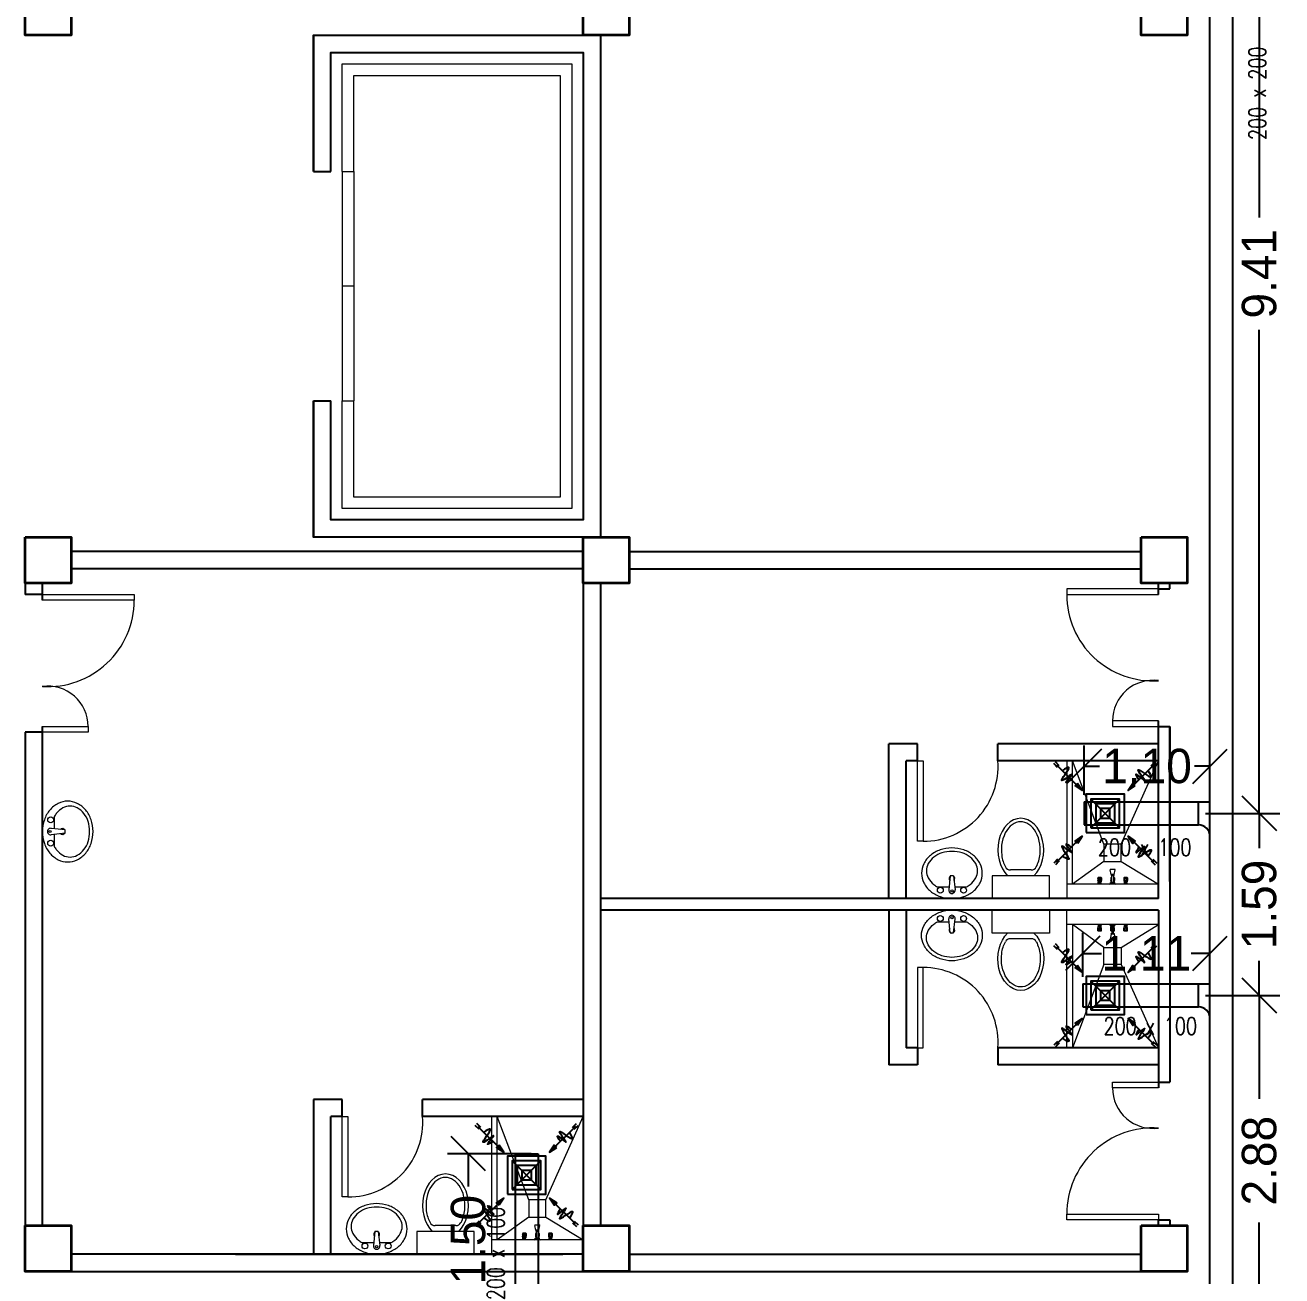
# Model space of a CAD drawing. Header units: inches. Extents: x 57 to 217, y -85 to 29.
# Drawn here: x 156.83 to 167.78, y -72.91 to -62.01 of the extents above; entities that cross this region are included whole.
import ezdxf

# ---------------------------------------------------------------- set-up
doc = ezdxf.new("R2010")
doc.units = ezdxf.units.IN
doc.header["$MEASUREMENT"] = 0
for name, color, linetype in [('AIR', 7, 'Continuous'), ('AIR-00', 8, 'Continuous'), ('AIR-03', 30, 'Continuous'), ('dimen', 7, 'Continuous'), ('ducting label', 7, 'Continuous'), ('exhaust', 7, 'Continuous')]:
    doc.layers.add(name, color=color, linetype=linetype)
doc.styles.add('Arch-Dim', font='simplex.shx', dxfattribs={"width": 0.75})
doc.dimstyles.new('Copy of dimension', dxfattribs={"dimtxt": 0.3, "dimasz": 0.3, "dimexe": 0.18, "dimexo": 0.0625, "dimgap": 0.09, "dimtad": 0, "dimzin": 0, "dimdsep": 46, "dimtxsty": 'Standard', "dimblk": 'OBLIQUE', "dimcen": 0.09, "dimclrd": 256, "dimclre": 256, "dimclrt": 256, "dimadec": 0, "dimazin": 0, "dimtfac": 1, "dimtofl": 0, "dimtmove": 0, "dimatfit": 3, "dimldrblk": 'OBLIQUE', "dimfxl": 1, "dimtolj": 1, "dimtzin": 0, "dimarcsym": 0})

# ---------------------------------------------------------------- blocks, each defined once
blk = doc.blocks.new('GRILL-C-IN')
at = {"layer": 'AIR-00', "ltscale": 3}
for p, q in [((-0.601, 0.623), (-0.651, 0.674)), ((0.601, 0.623), (0.651, 0.674)), ((-0.623, 0.601), (-0.674, 0.651)), ((-0.637, 0.637), (-0.3, 0.3)), ((0.637, 0.637), (0.3, 0.3)), ((0.623, 0.601), (0.674, 0.651)), ((-0.637, -0.637), (-0.3, -0.3)), ((0.637, -0.637), (0.3, -0.3)), ((-0.623, -0.601), (-0.674, -0.651)), ((-0.601, -0.623), (-0.651, -0.674)), ((0.601, -0.623), (0.651, -0.674)), ((0.623, -0.601), (0.674, -0.651))]:
    blk.add_line(p, q, dxfattribs=at)
at = {"layer": 'AIR-00', "color": 50}
for p, q in [((-0.188, 0.187), (0.187, -0.188)), ((0.187, 0.187), (-0.188, -0.188))]:
    blk.add_line(p, q, dxfattribs=at)
at = {"layer": 'AIR-00', "ltscale": 3}
for points in [[(-0.362, 0.393), (-0.393, 0.362), (-0.3, 0.3)], [(0.393, 0.362), (0.362, 0.393), (0.3, 0.3)], [(-0.362, -0.393), (-0.393, -0.362), (-0.3, -0.3)], [(0.393, -0.362), (0.362, -0.393), (0.3, -0.3)]]:
    blk.add_lwpolyline(points, close=True, dxfattribs=at)
at = {"layer": 'AIR-00', "color": 50}
for points in [[(-0.188, -0.188), (0.187, -0.188), (0.187, 0.187), (-0.188, 0.187)], [(-0.125, -0.125), (0.125, -0.125), (0.125, 0.125), (-0.125, 0.125)], [(-0.062, -0.062), (0.062, -0.062), (0.062, 0.062), (-0.062, 0.062)]]:
    blk.add_lwpolyline(points, close=True, dxfattribs=at)
at = {"layer": 'AIR-00', "ltscale": 3}
for points in [[(-0.441, 0.441), (-0.512, 0.404), (-0.432, 0.514), (-0.568, 0.43), (-0.477, 0.6), (-0.561, 0.561)], [(0.441, 0.441), (0.404, 0.512), (0.514, 0.432), (0.43, 0.568), (0.6, 0.477), (0.561, 0.561)], [(-0.441, -0.441), (-0.512, -0.404), (-0.432, -0.514), (-0.568, -0.43), (-0.477, -0.6), (-0.561, -0.561)], [(0.441, -0.441), (0.404, -0.512), (0.514, -0.432), (0.43, -0.568), (0.6, -0.477), (0.561, -0.561)]]:
    blk.add_spline(points, degree=3, dxfattribs=at)
for points in [[(-0.3, 0.3), (-0.362, 0.393), (-0.393, 0.362)], [(0.3, 0.3), (0.393, 0.362), (0.362, 0.393)], [(-0.3, -0.3), (-0.362, -0.393), (-0.393, -0.362)], [(0.3, -0.3), (0.393, -0.362), (0.362, -0.393)]]:
    blk.add_solid(points, dxfattribs=at)
at = {"layer": 'AIR-03', "color": 6}
blk.add_lwpolyline([(-0.25, -0.25), (0.25, -0.25), (0.25, 0.25), (-0.25, 0.25)], close=True, dxfattribs=at)
blk = doc.blocks.new('_Oblique')
at = {"color": 0, "linetype": 'ByBlock', "lineweight": -2}
blk.add_line((-0.5, -0.5), (0.5, 0.5), dxfattribs=at)
blk = doc.blocks.new('*D108')
at = {"layer": 'Defpoints', "color": 0, "transparency": 16777216}
for p in [(160.688, -71.85), (161.297, -71.85), (161.297, -73.351)]:
    blk.add_point(p, dxfattribs=at)
at = {"layer": 'dimen', "lineweight": -2, "transparency": 16777216}
for p, q in [((161.235, -71.85), (160.508, -71.85)), ((160.688, -71.85), (160.688, -72.135)), ((160.688, -73.351), (160.688, -73.065)), ((161.235, -73.351), (160.508, -73.351))]:
    blk.add_line(p, q, dxfattribs=at)
at = {"layer": 'dimen', "lineweight": -2, "transparency": 16777216, "xscale": 0.3, "yscale": 0.3, "zscale": 0.3}
for p, rotation in [((160.688, -71.85), 90), ((160.688, -73.351), 270)]:
    blk.add_blockref('_Oblique', p, dxfattribs=dict(at, rotation=rotation))
at = {"layer": 'dimen', "transparency": 16777216, "insert": (160.688, -72.6), "char_height": 0.3, "attachment_point": 5, "rotation": 90}
blk.add_mtext('\\A1;1.50', dxfattribs=at)
blk = doc.blocks.new('*D115')
at = {"layer": 'Defpoints', "color": 0, "transparency": 16777216}
for p in [(167.05, -70.471), (167.58, -70.471), (167.35, -73.351)]:
    blk.add_point(p, dxfattribs=at)
at = {"layer": 'dimen', "lineweight": -2, "transparency": 16777216}
for p, q in [((167.112, -70.471), (167.76, -70.471)), ((167.58, -70.471), (167.58, -71.371)), ((167.58, -73.351), (167.58, -72.451)), ((167.412, -73.351), (167.76, -73.351))]:
    blk.add_line(p, q, dxfattribs=at)
at = {"layer": 'dimen', "lineweight": -2, "transparency": 16777216, "xscale": 0.3, "yscale": 0.3, "zscale": 0.3}
for p, rotation in [((167.58, -70.471), 90), ((167.58, -73.351), 270)]:
    blk.add_blockref('_Oblique', p, dxfattribs=dict(at, rotation=rotation))
at = {"layer": 'dimen', "transparency": 16777216, "insert": (167.58, -71.911), "char_height": 0.3, "attachment_point": 5, "rotation": 90}
blk.add_mtext('\\A1;2.88', dxfattribs=at)
blk = doc.blocks.new('*D116')
at = {"layer": 'Defpoints', "color": 0, "transparency": 16777216}
for p in [(167.05, -68.884), (167.58, -68.884), (167.05, -70.471)]:
    blk.add_point(p, dxfattribs=at)
at = {"layer": 'dimen', "lineweight": -2, "transparency": 16777216}
for p, q in [((167.112, -68.884), (167.76, -68.884)), ((167.58, -68.884), (167.58, -69.188)), ((167.58, -70.471), (167.58, -70.168)), ((167.112, -70.471), (167.76, -70.471))]:
    blk.add_line(p, q, dxfattribs=at)
at = {"layer": 'dimen', "lineweight": -2, "transparency": 16777216, "xscale": 0.3, "yscale": 0.3, "zscale": 0.3}
for p, rotation in [((167.58, -68.884), 90), ((167.58, -70.471), 270)]:
    blk.add_blockref('_Oblique', p, dxfattribs=dict(at, rotation=rotation))
at = {"layer": 'dimen', "transparency": 16777216, "insert": (167.58, -69.678), "char_height": 0.3, "attachment_point": 5, "rotation": 90}
blk.add_mtext('\\A1;1.59', dxfattribs=at)
blk = doc.blocks.new('*D117')
at = {"layer": 'Defpoints', "color": 0, "transparency": 16777216}
for p in [(167.05, -59.479), (167.58, -59.479), (167.05, -68.884)]:
    blk.add_point(p, dxfattribs=at)
at = {"layer": 'dimen', "lineweight": -2, "transparency": 16777216}
for p, q in [((167.112, -59.479), (167.76, -59.479)), ((167.58, -59.479), (167.58, -63.691)), ((167.58, -68.884), (167.58, -64.671)), ((167.112, -68.884), (167.76, -68.884))]:
    blk.add_line(p, q, dxfattribs=at)
at = {"layer": 'dimen', "lineweight": -2, "transparency": 16777216, "xscale": 0.3, "yscale": 0.3, "zscale": 0.3}
for p, rotation in [((167.58, -59.479), 90), ((167.58, -68.884), 270)]:
    blk.add_blockref('_Oblique', p, dxfattribs=dict(at, rotation=rotation))
at = {"layer": 'dimen', "transparency": 16777216, "insert": (167.58, -64.181), "char_height": 0.3, "attachment_point": 5, "rotation": 90}
blk.add_mtext('\\A1;9.41', dxfattribs=at)
blk = doc.blocks.new('*D121')
at = {"layer": 'Defpoints', "color": 0, "transparency": 16777216}
for p in [(166.054, -68.473), (166.054, -68.784), (167.15, -68.784)]:
    blk.add_point(p, dxfattribs=at)
at = {"layer": 'dimen', "lineweight": -2, "transparency": 16777216}
for p, q in [((166.054, -68.721), (166.054, -68.293)), ((167.15, -68.721), (167.15, -68.293)), ((166.054, -68.473), (166.187, -68.473)), ((167.15, -68.473), (167.017, -68.473))]:
    blk.add_line(p, q, dxfattribs=at)
at = {"layer": 'dimen', "lineweight": -2, "transparency": 16777216, "xscale": 0.3, "yscale": 0.3, "zscale": 0.3, "rotation": 180}
blk.add_blockref('_Oblique', (166.054, -68.473), dxfattribs=at)
at = {"layer": 'dimen', "lineweight": -2, "transparency": 16777216, "xscale": 0.3, "yscale": 0.3, "zscale": 0.3}
blk.add_blockref('_Oblique', (167.15, -68.473), dxfattribs=at)
at = {"layer": 'dimen', "transparency": 16777216, "insert": (166.602, -68.473), "char_height": 0.3, "attachment_point": 5}
blk.add_mtext('\\A1;1.10', dxfattribs=at)
blk = doc.blocks.new('*D122')
at = {"layer": 'Defpoints', "color": 0, "transparency": 16777216}
for p in [(166.042, -70.104), (166.042, -70.371), (167.15, -70.371)]:
    blk.add_point(p, dxfattribs=at)
at = {"layer": 'dimen', "lineweight": -2, "transparency": 16777216}
for p, q in [((166.042, -70.309), (166.042, -69.924)), ((167.15, -70.309), (167.15, -69.924)), ((166.042, -70.104), (166.206, -70.104)), ((167.15, -70.104), (166.986, -70.104))]:
    blk.add_line(p, q, dxfattribs=at)
at = {"layer": 'dimen', "lineweight": -2, "transparency": 16777216, "xscale": 0.3, "yscale": 0.3, "zscale": 0.3, "rotation": 180}
blk.add_blockref('_Oblique', (166.042, -70.104), dxfattribs=at)
at = {"layer": 'dimen', "lineweight": -2, "transparency": 16777216, "xscale": 0.3, "yscale": 0.3, "zscale": 0.3}
blk.add_blockref('_Oblique', (167.15, -70.104), dxfattribs=at)
at = {"layer": 'dimen', "transparency": 16777216, "insert": (166.596, -70.104), "char_height": 0.3, "attachment_point": 5}
blk.add_mtext('\\A1;1.11', dxfattribs=at)

msp = doc.modelspace()

# ---------------------------------------------------------------- linework, layer by layer
at = {"color": 8, "lineweight": 25}
for p, q in [((159.34, -62.102), (159.34, -63.289)), ((161.84, -62.102), (161.84, -66.477)), ((159.34, -63.289), (159.49, -63.289)), ((159.34, -65.289), (159.34, -66.477)), ((159.34, -65.289), (159.49, -65.289)), ((161.69, -66.602), (157.227, -66.602)), ((162.09, -66.602), (166.552, -66.602)), ((161.69, -66.752), (157.227, -66.752)), ((162.09, -66.752), (166.552, -66.752)), ((156.827, -66.877), (156.827, -66.977)), ((156.977, -66.877), (156.977, -67.027)), ((161.69, -66.877), (161.69, -72.477)), ((161.84, -66.877), (161.84, -72.477)), ((156.977, -66.977), (156.827, -66.977)), ((156.827, -68.177), (156.827, -72.477)), ((156.977, -68.177), (156.827, -68.177)), ((156.977, -68.127), (156.977, -72.477)), ((166.702, -69.627), (161.84, -69.627)), ((166.702, -69.727), (161.84, -69.727)), ((161.69, -72.727), (157.227, -72.727)), ((162.09, -72.727), (166.552, -72.727)), ((157.227, -72.877), (161.69, -72.877)), ((162.09, -72.877), (166.552, -72.877))]:
    msp.add_line(p, q, dxfattribs=at)
at = {"color": 8, "lineweight": 9}
for p, q in [((159.59, -63.289), (159.69, -63.289)), ((159.59, -63.289), (159.59, -65.289)), ((159.69, -63.289), (159.69, -65.289)), ((159.69, -64.289), (159.59, -64.289)), ((159.59, -65.289), (159.69, -65.289)), ((157.175, -69.028), (157.053, -69.015)), ((157.175, -69.057), (157.053, -69.07)), ((165.593, -69.377), (165.412, -69.377)), ((166.29, -69.416), (166.281, -69.375)), ((166.283, -69.37), (166.322, -69.37)), ((166.315, -69.416), (166.29, -69.416)), ((166.29, -69.416), (166.29, -69.424)), ((166.315, -69.416), (166.29, -69.416)), ((166.315, -69.416), (166.323, -69.375)), ((166.315, -69.424), (166.315, -69.416)), ((164.888, -69.429), (164.875, -69.551)), ((164.917, -69.429), (164.93, -69.551)), ((165.252, -69.427), (165.252, -69.627)), ((165.752, -69.427), (165.252, -69.427)), ((165.752, -69.627), (165.752, -69.427)), ((166.176, -69.445), (166.172, -69.447)), ((166.172, -69.447), (166.172, -69.469)), ((166.205, -69.447), (166.172, -69.447)), ((166.172, -69.469), (166.174, -69.473)), ((166.172, -69.501), (166.175, -69.494)), ((166.172, -69.501), (166.172, -69.502)), ((166.206, -69.501), (166.172, -69.501)), ((166.206, -69.502), (166.172, -69.502)), ((166.175, -69.469), (166.183, -69.469)), ((166.175, -69.474), (166.175, -69.48)), ((166.203, -69.48), (166.175, -69.48)), ((166.175, -69.48), (166.175, -69.483)), ((166.202, -69.483), (166.175, -69.483)), ((166.202, -69.494), (166.175, -69.494)), ((166.176, -69.443), (166.176, -69.445)), ((166.202, -69.443), (166.176, -69.443)), ((166.202, -69.445), (166.176, -69.445)), ((166.176, -69.455), (166.176, -69.468)), ((166.177, -69.494), (166.177, -69.483)), ((166.183, -69.455), (166.183, -69.467)), ((166.195, -69.455), (166.195, -69.467)), ((166.202, -69.469), (166.195, -69.469)), ((166.2, -69.494), (166.2, -69.483)), ((166.202, -69.443), (166.202, -69.445)), ((166.202, -69.445), (166.205, -69.447)), ((166.202, -69.455), (166.202, -69.468)), ((166.203, -69.48), (166.202, -69.483)), ((166.206, -69.501), (166.202, -69.494)), ((166.205, -69.469), (166.203, -69.473)), ((166.203, -69.474), (166.203, -69.48)), ((166.205, -69.447), (166.205, -69.469)), ((166.206, -69.501), (166.206, -69.502)), ((166.273, -69.502), (166.285, -69.496)), ((166.331, -69.502), (166.273, -69.502)), ((166.285, -69.486), (166.32, -69.486)), ((166.285, -69.496), (166.285, -69.486)), ((166.285, -69.496), (166.32, -69.496)), ((166.32, -69.496), (166.285, -69.496)), ((166.289, -69.445), (166.286, -69.447)), ((166.295, -69.447), (166.286, -69.447)), ((166.286, -69.447), (166.286, -69.469)), ((166.286, -69.469), (166.288, -69.473)), ((166.288, -69.474), (166.288, -69.48)), ((166.295, -69.48), (166.288, -69.48)), ((166.288, -69.48), (166.289, -69.483)), ((166.295, -69.443), (166.289, -69.443)), ((166.289, -69.443), (166.289, -69.445)), ((166.295, -69.445), (166.289, -69.445)), ((166.289, -69.455), (166.289, -69.468)), ((166.289, -69.469), (166.295, -69.469)), ((166.295, -69.483), (166.289, -69.483)), ((166.29, -69.424), (166.315, -69.424)), ((166.291, -69.486), (166.291, -69.483)), ((166.295, -69.486), (166.295, -69.424)), ((166.31, -69.486), (166.295, -69.486)), ((166.31, -69.424), (166.31, -69.486)), ((166.315, -69.443), (166.31, -69.443)), ((166.315, -69.445), (166.31, -69.445)), ((166.319, -69.447), (166.31, -69.447)), ((166.316, -69.469), (166.31, -69.469)), ((166.316, -69.48), (166.31, -69.48)), ((166.316, -69.483), (166.31, -69.483)), ((166.314, -69.486), (166.314, -69.483)), ((166.315, -69.443), (166.315, -69.445)), ((166.315, -69.445), (166.319, -69.447)), ((166.315, -69.455), (166.315, -69.468)), ((166.316, -69.474), (166.316, -69.48)), ((166.316, -69.48), (166.316, -69.483)), ((166.319, -69.469), (166.317, -69.473)), ((166.319, -69.447), (166.319, -69.469)), ((166.32, -69.486), (166.32, -69.496)), ((166.32, -69.496), (166.331, -69.502)), ((166.403, -69.445), (166.399, -69.447)), ((166.433, -69.447), (166.399, -69.447)), ((166.399, -69.447), (166.399, -69.469)), ((166.399, -69.469), (166.402, -69.473)), ((166.399, -69.501), (166.402, -69.494)), ((166.433, -69.501), (166.399, -69.501)), ((166.399, -69.501), (166.399, -69.502)), ((166.433, -69.502), (166.399, -69.502)), ((166.402, -69.474), (166.402, -69.48)), ((166.402, -69.48), (166.403, -69.483)), ((166.43, -69.48), (166.402, -69.48)), ((166.43, -69.494), (166.402, -69.494)), ((166.429, -69.443), (166.403, -69.443)), ((166.403, -69.443), (166.403, -69.445)), ((166.429, -69.445), (166.403, -69.445)), ((166.403, -69.455), (166.403, -69.468)), ((166.403, -69.469), (166.41, -69.469)), ((166.429, -69.483), (166.403, -69.483)), ((166.405, -69.494), (166.405, -69.483)), ((166.41, -69.455), (166.41, -69.467)), ((166.422, -69.455), (166.422, -69.467)), ((166.429, -69.469), (166.422, -69.469)), ((166.427, -69.494), (166.427, -69.483)), ((166.429, -69.443), (166.429, -69.445)), ((166.429, -69.445), (166.433, -69.447)), ((166.429, -69.455), (166.429, -69.468)), ((166.43, -69.48), (166.429, -69.483)), ((166.433, -69.469), (166.43, -69.473)), ((166.43, -69.474), (166.43, -69.48)), ((166.433, -69.501), (166.43, -69.494)), ((166.433, -69.447), (166.433, -69.469)), ((166.433, -69.501), (166.433, -69.502)), ((165.252, -69.627), (165.752, -69.627)), ((165.252, -69.927), (165.252, -69.727)), ((165.252, -69.727), (165.752, -69.727)), ((165.752, -69.727), (165.752, -69.927)), ((164.888, -69.925), (164.875, -69.803)), ((164.917, -69.925), (164.93, -69.803)), ((166.172, -69.853), (166.172, -69.852)), ((166.206, -69.852), (166.172, -69.852)), ((166.172, -69.853), (166.175, -69.859)), ((166.206, -69.853), (166.172, -69.853)), ((166.206, -69.853), (166.202, -69.859)), ((166.206, -69.853), (166.206, -69.852)), ((166.273, -69.852), (166.285, -69.858)), ((166.331, -69.852), (166.273, -69.852)), ((166.32, -69.858), (166.331, -69.852)), ((166.433, -69.852), (166.399, -69.852)), ((166.399, -69.853), (166.399, -69.852)), ((166.433, -69.853), (166.399, -69.853)), ((166.399, -69.853), (166.402, -69.859)), ((166.433, -69.853), (166.43, -69.859)), ((166.433, -69.853), (166.433, -69.852)), ((165.752, -69.927), (165.252, -69.927)), ((166.172, -69.885), (166.174, -69.881)), ((166.172, -69.907), (166.172, -69.885)), ((166.176, -69.909), (166.172, -69.907)), ((166.205, -69.907), (166.172, -69.907)), ((166.202, -69.859), (166.175, -69.859)), ((166.202, -69.871), (166.175, -69.871)), ((166.175, -69.873), (166.175, -69.871)), ((166.175, -69.879), (166.175, -69.873)), ((166.203, -69.873), (166.175, -69.873)), ((166.175, -69.885), (166.183, -69.885)), ((166.176, -69.898), (166.176, -69.886)), ((166.176, -69.911), (166.176, -69.909)), ((166.202, -69.909), (166.176, -69.909)), ((166.202, -69.911), (166.176, -69.911)), ((166.177, -69.859), (166.177, -69.871)), ((166.183, -69.898), (166.183, -69.886)), ((166.202, -69.885), (166.195, -69.885)), ((166.195, -69.898), (166.195, -69.886)), ((166.2, -69.859), (166.2, -69.871)), ((166.203, -69.873), (166.202, -69.871)), ((166.202, -69.898), (166.202, -69.886)), ((166.202, -69.909), (166.205, -69.907)), ((166.202, -69.911), (166.202, -69.909)), ((166.203, -69.879), (166.203, -69.873)), ((166.205, -69.885), (166.203, -69.881)), ((166.205, -69.907), (166.205, -69.885)), ((166.29, -69.937), (166.281, -69.979)), ((166.285, -69.858), (166.32, -69.858)), ((166.32, -69.858), (166.285, -69.858)), ((166.285, -69.858), (166.285, -69.867)), ((166.285, -69.867), (166.32, -69.867)), ((166.286, -69.885), (166.288, -69.881)), ((166.286, -69.907), (166.286, -69.885)), ((166.295, -69.907), (166.286, -69.907)), ((166.289, -69.909), (166.286, -69.907)), ((166.288, -69.873), (166.289, -69.871)), ((166.295, -69.873), (166.288, -69.873)), ((166.288, -69.879), (166.288, -69.873)), ((166.295, -69.871), (166.289, -69.871)), ((166.289, -69.885), (166.295, -69.885)), ((166.289, -69.898), (166.289, -69.886)), ((166.295, -69.909), (166.289, -69.909)), ((166.289, -69.911), (166.289, -69.909)), ((166.295, -69.911), (166.289, -69.911)), ((166.29, -69.937), (166.29, -69.93)), ((166.29, -69.93), (166.315, -69.93)), ((166.315, -69.937), (166.29, -69.937)), ((166.315, -69.937), (166.29, -69.937)), ((166.291, -69.867), (166.291, -69.871)), ((166.295, -69.867), (166.295, -69.93)), ((166.31, -69.867), (166.295, -69.867)), ((166.31, -69.93), (166.31, -69.867)), ((166.316, -69.871), (166.31, -69.871)), ((166.316, -69.873), (166.31, -69.873)), ((166.316, -69.885), (166.31, -69.885)), ((166.319, -69.907), (166.31, -69.907)), ((166.315, -69.909), (166.31, -69.909)), ((166.315, -69.911), (166.31, -69.911)), ((166.314, -69.867), (166.314, -69.871)), ((166.315, -69.898), (166.315, -69.886)), ((166.315, -69.909), (166.319, -69.907)), ((166.315, -69.911), (166.315, -69.909)), ((166.315, -69.93), (166.315, -69.937)), ((166.315, -69.937), (166.323, -69.979)), ((166.316, -69.873), (166.316, -69.871)), ((166.316, -69.879), (166.316, -69.873)), ((166.319, -69.885), (166.317, -69.881)), ((166.319, -69.907), (166.319, -69.885)), ((166.32, -69.867), (166.32, -69.858)), ((166.399, -69.885), (166.402, -69.881)), ((166.399, -69.907), (166.399, -69.885)), ((166.433, -69.907), (166.399, -69.907)), ((166.403, -69.909), (166.399, -69.907)), ((166.43, -69.859), (166.402, -69.859)), ((166.402, -69.873), (166.403, -69.871)), ((166.43, -69.873), (166.402, -69.873)), ((166.402, -69.879), (166.402, -69.873)), ((166.429, -69.871), (166.403, -69.871)), ((166.403, -69.885), (166.41, -69.885)), ((166.403, -69.898), (166.403, -69.886)), ((166.429, -69.909), (166.403, -69.909)), ((166.403, -69.911), (166.403, -69.909)), ((166.429, -69.911), (166.403, -69.911)), ((166.405, -69.859), (166.405, -69.871)), ((166.41, -69.898), (166.41, -69.886)), ((166.429, -69.885), (166.422, -69.885)), ((166.422, -69.898), (166.422, -69.886)), ((166.427, -69.859), (166.427, -69.871)), ((166.43, -69.873), (166.429, -69.871)), ((166.429, -69.898), (166.429, -69.886)), ((166.429, -69.909), (166.433, -69.907)), ((166.429, -69.911), (166.429, -69.909)), ((166.43, -69.879), (166.43, -69.873)), ((166.433, -69.885), (166.43, -69.881)), ((166.433, -69.907), (166.433, -69.885)), ((165.593, -69.977), (165.412, -69.977)), ((166.283, -69.984), (166.322, -69.984)), ((160.58, -72.477), (160.399, -72.477)), ((161.278, -72.516), (161.269, -72.475)), ((161.27, -72.47), (161.309, -72.47)), ((161.302, -72.516), (161.311, -72.475)), ((159.875, -72.529), (159.862, -72.651)), ((159.904, -72.529), (159.918, -72.651)), ((160.24, -72.527), (160.24, -72.727)), ((160.74, -72.527), (160.24, -72.527)), ((160.74, -72.727), (160.74, -72.527)), ((161.159, -72.601), (161.163, -72.594)), ((161.163, -72.545), (161.16, -72.547)), ((161.16, -72.547), (161.16, -72.569)), ((161.193, -72.547), (161.16, -72.547)), ((161.16, -72.569), (161.162, -72.573)), ((161.162, -72.574), (161.162, -72.58)), ((161.19, -72.58), (161.162, -72.58)), ((161.162, -72.58), (161.163, -72.583)), ((161.163, -72.543), (161.163, -72.545)), ((161.189, -72.543), (161.163, -72.543)), ((161.189, -72.545), (161.163, -72.545)), ((161.163, -72.555), (161.163, -72.568)), ((161.163, -72.569), (161.17, -72.569)), ((161.189, -72.583), (161.163, -72.583)), ((161.19, -72.594), (161.163, -72.594)), ((161.165, -72.594), (161.165, -72.583)), ((161.17, -72.555), (161.17, -72.567)), ((161.182, -72.555), (161.182, -72.567)), ((161.189, -72.569), (161.182, -72.569)), ((161.188, -72.594), (161.188, -72.583)), ((161.189, -72.543), (161.189, -72.545)), ((161.189, -72.545), (161.193, -72.547)), ((161.189, -72.555), (161.189, -72.568)), ((161.19, -72.58), (161.189, -72.583)), ((161.19, -72.574), (161.19, -72.58)), ((161.193, -72.601), (161.19, -72.594)), ((161.193, -72.569), (161.191, -72.573)), ((161.193, -72.547), (161.193, -72.569)), ((161.272, -72.586), (161.307, -72.586)), ((161.272, -72.596), (161.272, -72.586)), ((161.277, -72.545), (161.273, -72.547)), ((161.282, -72.547), (161.273, -72.547)), ((161.273, -72.547), (161.273, -72.569)), ((161.273, -72.569), (161.275, -72.573)), ((161.276, -72.574), (161.276, -72.58)), ((161.282, -72.58), (161.276, -72.58)), ((161.276, -72.58), (161.277, -72.583)), ((161.282, -72.543), (161.277, -72.543)), ((161.277, -72.543), (161.277, -72.545)), ((161.282, -72.545), (161.277, -72.545)), ((161.277, -72.555), (161.277, -72.568)), ((161.277, -72.569), (161.282, -72.569)), ((161.282, -72.583), (161.277, -72.583)), ((161.302, -72.516), (161.278, -72.516)), ((161.278, -72.516), (161.278, -72.524)), ((161.302, -72.516), (161.278, -72.516)), ((161.278, -72.524), (161.302, -72.524)), ((161.278, -72.586), (161.278, -72.583)), ((161.282, -72.586), (161.282, -72.524)), ((161.297, -72.586), (161.282, -72.586)), ((161.297, -72.524), (161.297, -72.586)), ((161.303, -72.543), (161.297, -72.543)), ((161.303, -72.545), (161.297, -72.545)), ((161.306, -72.547), (161.297, -72.547)), ((161.303, -72.569), (161.297, -72.569)), ((161.304, -72.58), (161.297, -72.58)), ((161.303, -72.583), (161.297, -72.583)), ((161.301, -72.586), (161.301, -72.583)), ((161.302, -72.524), (161.302, -72.516)), ((161.303, -72.543), (161.303, -72.545)), ((161.303, -72.545), (161.306, -72.547)), ((161.303, -72.555), (161.303, -72.568)), ((161.304, -72.58), (161.303, -72.583)), ((161.306, -72.569), (161.304, -72.573)), ((161.304, -72.574), (161.304, -72.58)), ((161.306, -72.547), (161.306, -72.569)), ((161.307, -72.586), (161.307, -72.596)), ((161.386, -72.601), (161.39, -72.594)), ((161.39, -72.545), (161.387, -72.547)), ((161.42, -72.547), (161.387, -72.547)), ((161.387, -72.547), (161.387, -72.569)), ((161.387, -72.569), (161.389, -72.573)), ((161.389, -72.574), (161.389, -72.58)), ((161.389, -72.58), (161.39, -72.583)), ((161.417, -72.58), (161.389, -72.58)), ((161.417, -72.543), (161.39, -72.543)), ((161.39, -72.543), (161.39, -72.545)), ((161.417, -72.545), (161.39, -72.545)), ((161.39, -72.555), (161.39, -72.568)), ((161.39, -72.569), (161.398, -72.569)), ((161.417, -72.583), (161.39, -72.583)), ((161.417, -72.594), (161.39, -72.594)), ((161.392, -72.594), (161.392, -72.583)), ((161.397, -72.555), (161.397, -72.567)), ((161.417, -72.569), (161.409, -72.569)), ((161.41, -72.555), (161.41, -72.567)), ((161.415, -72.594), (161.415, -72.583)), ((161.417, -72.543), (161.417, -72.545)), ((161.417, -72.545), (161.42, -72.547)), ((161.417, -72.555), (161.417, -72.568)), ((161.417, -72.574), (161.417, -72.58)), ((161.417, -72.58), (161.417, -72.583)), ((161.421, -72.601), (161.417, -72.594)), ((161.42, -72.569), (161.418, -72.573)), ((161.42, -72.547), (161.42, -72.569)), ((161.159, -72.601), (161.159, -72.602)), ((161.193, -72.601), (161.159, -72.601)), ((161.193, -72.602), (161.159, -72.602)), ((161.193, -72.601), (161.193, -72.602)), ((161.261, -72.602), (161.272, -72.596)), ((161.319, -72.602), (161.261, -72.602)), ((161.272, -72.596), (161.307, -72.596)), ((161.307, -72.596), (161.272, -72.596)), ((161.307, -72.596), (161.319, -72.602)), ((161.421, -72.601), (161.386, -72.601)), ((161.386, -72.601), (161.386, -72.602)), ((161.421, -72.602), (161.386, -72.602)), ((161.421, -72.601), (161.421, -72.602)), ((160.24, -72.727), (160.74, -72.727))]:
    msp.add_line(p, q, dxfattribs=at)
at = {"color": 8, "linetype": 'ByBlock', "lineweight": 25}
for p, q in [((166.702, -66.977), (166.702, -66.877)), ((166.802, -66.927), (166.802, -66.877)), ((166.702, -66.927), (166.802, -66.927)), ((166.702, -69.627), (166.702, -68.077)), ((166.702, -68.127), (166.802, -68.127)), ((166.802, -69.477), (166.802, -68.127)), ((166.802, -68.127), (166.802, -71.227)), ((166.702, -69.727), (166.702, -71.277)), ((166.802, -69.877), (166.802, -71.227)), ((166.702, -71.227), (166.802, -71.227)), ((159.34, -71.377), (159.34, -72.727)), ((166.702, -72.477), (166.702, -72.427)), ((166.702, -72.427), (166.802, -72.427)), ((166.802, -72.427), (166.802, -72.477)), ((158.661, -72.727), (161.511, -72.727))]:
    msp.add_line(p, q, dxfattribs=at)
at = {"color": 8, "linetype": 'ByBlock', "lineweight": 25, "ltscale": 0.3}
for p, q in [((164.602, -68.277), (164.352, -68.277)), ((164.352, -69.627), (164.352, -68.277)), ((164.602, -68.427), (164.602, -68.277)), ((166.702, -68.277), (165.302, -68.277)), ((165.302, -68.427), (165.302, -68.277)), ((164.602, -68.427), (164.502, -68.427)), ((164.502, -69.627), (164.502, -68.427)), ((166.702, -68.427), (165.302, -68.427)), ((164.352, -69.727), (164.352, -71.077)), ((164.502, -69.727), (164.502, -70.927)), ((164.602, -70.927), (164.502, -70.927)), ((164.602, -70.927), (164.602, -71.077)), ((166.702, -70.927), (165.302, -70.927)), ((165.302, -70.927), (165.302, -71.077)), ((164.602, -71.077), (164.352, -71.077)), ((166.702, -71.077), (165.302, -71.077)), ((159.59, -71.377), (159.34, -71.377)), ((159.59, -71.527), (159.59, -71.377)), ((161.69, -71.377), (160.29, -71.377)), ((160.29, -71.527), (160.29, -71.377)), ((159.59, -71.527), (159.49, -71.527)), ((159.49, -72.727), (159.49, -71.527)), ((161.69, -71.527), (160.29, -71.527))]:
    msp.add_line(p, q, dxfattribs=at)
at = {"color": 8, "linetype": 'ByBlock', "lineweight": 9, "ltscale": 0.3}
for p, q in [((166.227, -69.152), (165.952, -68.427)), ((166.377, -69.152), (166.702, -68.427)), ((166.227, -69.302), (165.952, -69.502)), ((166.377, -69.302), (166.702, -69.502)), ((166.227, -70.052), (165.952, -69.852)), ((166.377, -70.052), (166.702, -69.852)), ((166.227, -70.202), (165.952, -70.927)), ((166.377, -70.202), (166.702, -70.927)), ((161.215, -72.252), (160.94, -71.527)), ((161.365, -72.252), (161.69, -71.527)), ((161.215, -72.402), (160.94, -72.602)), ((161.365, -72.402), (161.69, -72.602))]:
    msp.add_line(p, q, dxfattribs=at)
at = {"color": 8, "linetype": 'ByBlock', "lineweight": 9}
for p, q in [((166.702, -69.502), (165.902, -69.502)), ((166.702, -69.852), (165.902, -69.852)), ((166.802, -69.927), (166.802, -69.877)), ((161.69, -72.602), (160.89, -72.602)), ((159.49, -72.727), (161.44, -72.727))]:
    msp.add_line(p, q, dxfattribs=at)
at = {"color": 8, "lineweight": 35}
for points in [[(156.827, -61.702), (157.227, -61.702), (157.227, -62.102), (156.827, -62.102)], [(161.69, -61.702), (162.09, -61.702), (162.09, -62.102), (161.69, -62.102)], [(166.552, -61.702), (166.952, -61.702), (166.952, -62.102), (166.552, -62.102)], [(156.827, -66.477), (157.227, -66.477), (157.227, -66.877), (156.827, -66.877)], [(161.69, -66.477), (162.09, -66.477), (162.09, -66.877), (161.69, -66.877)], [(166.552, -66.477), (166.952, -66.477), (166.952, -66.877), (166.552, -66.877)], [(156.827, -72.477), (157.227, -72.477), (157.227, -72.877), (156.827, -72.877)], [(161.69, -72.477), (162.09, -72.477), (162.09, -72.877), (161.69, -72.877)], [(166.552, -72.477), (166.952, -72.477), (166.952, -72.877), (166.552, -72.877)]]:
    msp.add_lwpolyline(points, close=True, dxfattribs=at)
at = {"color": 8, "lineweight": 25}
for points in [[(159.34, -63.289), (159.34, -62.102), (161.84, -62.102), (161.84, -66.477), (159.34, -66.477), (159.34, -65.289)], [(159.49, -63.289), (159.49, -62.252), (161.69, -62.252), (161.69, -66.327), (159.49, -66.327), (159.49, -65.289)]]:
    msp.add_lwpolyline(points, dxfattribs=at)
at = {"color": 8, "lineweight": 9}
for points in [[(159.59, -63.289), (159.59, -62.352), (161.59, -62.352), (161.59, -66.227), (159.59, -66.227), (159.59, -65.289)], [(159.69, -63.289), (159.69, -62.452), (161.49, -62.452), (161.49, -66.127), (159.69, -66.127), (159.69, -65.289)]]:
    msp.add_lwpolyline(points, dxfattribs=at)
at = {"color": 8, "lineweight": 13, "ltscale": 0.03}
msp.add_lwpolyline([(156.977, -66.977), (157.777, -66.977), (157.777, -67.027), (156.977, -67.027)], dxfattribs=at)
for points in [[(166.702, -66.977), (166.702, -66.927), (165.902, -66.927), (165.902, -66.977)], [(166.702, -68.127), (166.702, -68.077), (166.302, -68.077), (166.302, -68.127)], [(156.977, -68.177), (156.977, -68.127), (157.377, -68.127), (157.377, -68.177)], [(164.602, -68.427), (164.652, -68.427), (164.652, -69.127), (164.602, -69.127)], [(164.602, -70.927), (164.652, -70.927), (164.652, -70.227), (164.602, -70.227)], [(166.702, -71.227), (166.702, -71.277), (166.302, -71.277), (166.302, -71.227)], [(159.59, -71.527), (159.64, -71.527), (159.64, -72.227), (159.59, -72.227)], [(166.702, -72.377), (166.702, -72.427), (165.902, -72.427), (165.902, -72.377)]]:
    msp.add_lwpolyline(points, close=True, dxfattribs=at)
at = {"color": 8, "linetype": 'ByBlock', "lineweight": 9, "ltscale": 0.3}
for points in [[(165.952, -69.502), (165.952, -68.427), (165.902, -68.427), (165.902, -69.627), (165.902, -69.627)], [(165.952, -69.852), (165.952, -70.927), (165.902, -70.927), (165.902, -69.727), (165.902, -69.727)], [(160.94, -72.602), (160.94, -71.527), (160.89, -71.527), (160.89, -72.727), (160.89, -72.727)]]:
    msp.add_lwpolyline(points, dxfattribs=at)
at = {"color": 8, "lineweight": 9}
for points in [[(157.198, -69.307, 0.11576), (157.281, -69.288, 0.104047), (157.355, -69.23, 0.090875), (157.402, -69.146, 0.083344), (157.419, -69.042, 0.083344), (157.402, -68.939, 0.090875), (157.355, -68.855, 0.104047), (157.281, -68.797, 0.11576), (157.198, -68.777, 0.11576), (157.116, -68.797, 0.104047), (157.042, -68.855, 0.090875), (156.995, -68.939, 0.083344), (156.977, -69.042, 0.083344), (156.995, -69.146, 0.090875), (157.042, -69.23, 0.104047), (157.116, -69.288, 0.11576)], [(165.167, -69.948, -0.11576), (165.148, -70.03, -0.104047), (165.09, -70.104, -0.090875), (165.006, -70.151, -0.083344), (164.902, -70.169, -0.083344), (164.799, -70.151, -0.090875), (164.715, -70.104, -0.104047), (164.657, -70.03, -0.11576), (164.637, -69.948, -0.11576), (164.657, -69.865, -0.104047), (164.715, -69.792, -0.090875), (164.799, -69.744, -0.083344), (164.902, -69.727, -0.083344), (165.006, -69.744, -0.090875), (165.09, -69.792, -0.104047), (165.148, -69.865, -0.11576)], [(160.155, -72.506, 0.11576), (160.135, -72.423, 0.104047), (160.077, -72.35, 0.090875), (159.993, -72.302, 0.083344), (159.89, -72.285, 0.083344), (159.786, -72.302, 0.090875), (159.702, -72.35, 0.104047), (159.644, -72.423, 0.11576), (159.625, -72.506, 0.11576), (159.644, -72.588, 0.104047), (159.702, -72.662, 0.090875), (159.786, -72.709, 0.083344), (159.89, -72.727, 0.083344), (159.993, -72.709, 0.090875), (160.077, -72.662, 0.104047), (160.135, -72.588, 0.11576)]]:
    msp.add_lwpolyline(points, format="xyb", close=True, dxfattribs=at)
for points in [[(157.219, -69.265, 0.124838), (157.282, -69.249, 0.105788), (157.34, -69.2, 0.086697), (157.376, -69.13, 0.076776), (157.389, -69.042, 0.076776), (157.376, -68.955, 0.086697), (157.34, -68.885, 0.105788), (157.282, -68.836, 0.124838), (157.219, -68.82, 0.124838), (157.157, -68.836, 0.105788), (157.099, -68.885, 0.040067), (157.079, -68.916), (157.079, -69.018, 0.040067)], [(157.079, -69.067), (157.079, -69.169, 0.040067), (157.099, -69.2, 0.105788), (157.157, -69.249, 0.124838), (157.219, -69.265, 0.124838)], [(165.125, -69.385, 0.124838), (165.109, -69.322, 0.105788), (165.06, -69.265, 0.086697), (164.99, -69.228, 0.076776), (164.902, -69.215, 0.076776), (164.815, -69.228, 0.086697), (164.745, -69.265, 0.105788), (164.696, -69.322, 0.124838), (164.68, -69.385, 0.124838), (164.696, -69.447, 0.105788), (164.745, -69.505, 0.040067), (164.776, -69.525), (164.878, -69.525, 0.040067)], [(164.927, -69.525), (165.029, -69.525, 0.040067), (165.06, -69.505, 0.105788), (165.109, -69.447, 0.124838), (165.125, -69.385, 0.124838)], [(165.125, -69.969, -0.124838), (165.109, -70.031, -0.105788), (165.06, -70.089, -0.086697), (164.99, -70.125, -0.076776), (164.902, -70.139, -0.076776), (164.815, -70.125, -0.086697), (164.745, -70.089, -0.105788), (164.696, -70.031, -0.124838), (164.68, -69.969, -0.124838), (164.696, -69.906, -0.105788), (164.745, -69.849, -0.040067), (164.776, -69.829), (164.878, -69.829, -0.040067)], [(164.927, -69.829), (165.029, -69.829, -0.040067), (165.06, -69.849, -0.105788), (165.109, -69.906, -0.124838), (165.125, -69.969, -0.124838)], [(160.112, -72.485, 0.124838), (160.096, -72.422, 0.105788), (160.047, -72.365, 0.086697), (159.977, -72.328, 0.076776), (159.89, -72.315, 0.076776), (159.802, -72.328, 0.086697), (159.732, -72.365, 0.105788), (159.683, -72.422, 0.124838), (159.667, -72.485, 0.124838), (159.683, -72.547, 0.105788), (159.732, -72.605, 0.040067), (159.763, -72.625), (159.865, -72.625, 0.040067)], [(159.914, -72.625), (160.016, -72.625, 0.040067), (160.047, -72.605, 0.105788), (160.096, -72.547, 0.124838), (160.112, -72.485, 0.124838)]]:
    msp.add_lwpolyline(points, format="xyb", dxfattribs=at)
at = {"color": 8, "linetype": 'ByBlock', "lineweight": 9, "ltscale": 0.03}
for points in [[(166.227, -69.302), (166.377, -69.302), (166.377, -69.152), (166.227, -69.152)], [(166.227, -70.052), (166.377, -70.052), (166.377, -70.202), (166.227, -70.202)], [(161.215, -72.402), (161.365, -72.402), (161.365, -72.252), (161.215, -72.252)]]:
    msp.add_lwpolyline(points, close=True, dxfattribs=at)
at = {"color": 8, "lineweight": 9}
for centre, radius in [((157.05, -68.941), 0.0255), ((157.044, -69.042), 0.0095), ((157.05, -69.144), 0.0255), ((164.801, -69.554), 0.0255), ((165.004, -69.554), 0.0255), ((164.902, -69.56), 0.0095), ((164.801, -69.8), 0.0255), ((164.902, -69.793), 0.0095), ((165.004, -69.8), 0.0255), ((159.788, -72.654), 0.0255), ((159.89, -72.66), 0.0095), ((159.991, -72.654), 0.0255)]:
    msp.add_circle(centre, radius, dxfattribs=at)
at = {"color": 8, "lineweight": 13, "ltscale": 0.03}
for centre, radius, start, end in [((166.654, -66.977), 0.752, 180, 273.6952), ((157.026, -67.027), 0.752, 266.3048, 0), ((157.024, -68.127), 0.353, 0, 97.6281), ((166.655, -68.077), 0.353, 82.3719, 180), ((164.652, -68.475), 0.652, 270, 4.2422), ((164.652, -70.879), 0.652, 355.7578, 90), ((166.655, -71.277), 0.353, 180, 277.6281), ((159.64, -71.575), 0.652, 270, 4.2422), ((166.654, -72.377), 0.752, 86.3048, 180)]:
    msp.add_arc(centre, radius, start, end, dxfattribs=at)
at = {"color": 8, "lineweight": 9}
for centre, radius, start, end in [((157.05, -69.042), 0.028, 83.7545, 276.2455), ((157.152, -69.042), 0.025, 36.3068, 131.2022), ((157.152, -69.042), 0.025, 228.7978, 323.6932), ((157.082, -69.042), 0.0948, 351.2026, 8.7974), ((157.152, -69.042), 0.025, 341.3793, 18.6207), ((164.902, -69.502), 0.317, 90, 109.0569), ((164.902, -69.502), 0.317, 70.9431, 90), ((164.861, -69.425), 0.228, 129.8268, 153.5873), ((164.886, -69.455), 0.267, 109.0569, 129.8268), ((164.919, -69.455), 0.267, 50.1732, 70.9431), ((164.943, -69.425), 0.228, 26.4127, 50.1732), ((164.823, -69.406), 0.185, 153.5873, 180), ((164.823, -69.406), 0.185, 180, 206.4127), ((164.982, -69.406), 0.185, 360, 26.4127), ((164.982, -69.406), 0.185, 333.5873, 0), ((165.412, -69.327), 0.05, 208.0084, 270), ((165.593, -69.327), 0.05, 270, 331.8499), ((164.861, -69.387), 0.228, 206.4127, 230.1732), ((164.902, -69.452), 0.025, 126.3068, 221.2022), ((164.902, -69.523), 0.0948, 81.2026, 98.7974), ((164.902, -69.452), 0.025, 71.3793, 108.6207), ((164.902, -69.452), 0.025, 318.7978, 53.6932), ((164.943, -69.387), 0.228, 309.8268, 333.5873), ((164.886, -69.357), 0.267, 230.1732, 250.9431), ((164.902, -69.31), 0.317, 250.9431, 270), ((164.902, -69.554), 0.028, 173.7545, 6.2455), ((164.902, -69.31), 0.317, 270, 289.0569), ((164.919, -69.357), 0.267, 289.0569, 309.8268), ((164.902, -69.8), 0.028, 353.7545, 186.2455), ((164.902, -69.902), 0.025, 138.7978, 233.6932), ((164.902, -69.831), 0.0948, 261.2026, 278.7974), ((164.902, -69.902), 0.025, 251.3793, 288.6207), ((164.902, -69.902), 0.025, 306.3068, 41.2022), ((165.412, -70.027), 0.05, 90, 151.9916), ((165.593, -70.027), 0.05, 28.1501, 90), ((160.399, -72.427), 0.05, 208.0084, 270), ((160.58, -72.427), 0.05, 270, 331.8499), ((159.89, -72.552), 0.025, 126.3068, 221.2022), ((159.89, -72.623), 0.0948, 81.2026, 98.7974), ((159.89, -72.552), 0.025, 71.3793, 108.6207), ((159.89, -72.552), 0.025, 318.7978, 53.6932), ((159.89, -72.654), 0.028, 173.7545, 6.2455)]:
    msp.add_arc(centre, radius, start, end, dxfattribs=at)
for centre, major_axis, ratio, start_param, end_param in [((165.502, -69.202), (0, -0.275), 0.727273, 0.612555, 5.670631), ((166.285, -69.373), (-0.00268, 0.00268), 1, 6.066508, 7.43657), ((166.163, -69.456), (-0.00896, -0.00896), 1, 2.418785, 3.129871), ((166.16, -69.461), (-0.0118, -0.0118), 1, 1.703115, 1.83534), ((166.171, -69.474), (-0.00268, -0.00268), 1, 2.356082, 2.850023), ((166.172, -69.468), (-0.00268, -0.00268), 1, 1.728443, 2.356082), ((166.193, -69.456), (-0.00738, 0.00738), 1, 6.21008, 6.994878), ((166.186, -69.467), (-0.00268, 0.00268), 1, 0.785286, 1.412925), ((166.194, -69.462), (-0.00887, -0.00887), 1, -0.157871, 0.203142), ((166.189, -69.451), (-0.00268, -0.00268), 1, 3.214474, 4.639283), ((166.189, -69.47), (-0.00268, -0.00268), 1, 0.203142, 1.36743), ((166.184, -69.456), (-0.00738, 0.00738), 1, 4.000472, 4.78527), ((166.184, -69.462), (-0.00887, 0.00887), 1, 2.938226, 3.299239), ((166.191, -69.467), (-0.00268, 0.00268), 1, 3.299239, 3.926878), ((166.214, -69.456), (-0.00896, -0.00896), 1, -1.559299, -0.848214), ((166.206, -69.468), (-0.00268, 0.00268), 1, 0.785286, 1.412925), ((166.217, -69.461), (-0.0118, -0.0118), 1, -0.264769, -0.132543), ((166.207, -69.474), (-0.00268, -0.00268), 1, -1.279452, -0.785511), ((166.277, -69.456), (-0.00896, -0.00896), 1, 2.418785, 3.129871), ((166.274, -69.461), (-0.0118, 0.0118), 1, 3.273911, 3.406137), ((166.285, -69.474), (-0.00268, 0.00268), 1, 3.926878, 4.42082), ((166.285, -69.468), (-0.00268, 0.00268), 1, 3.299239, 3.926878), ((166.328, -69.456), (-0.00896, 0.00896), 1, 0.011497, 0.722582), ((166.319, -69.468), (-0.00268, -0.00268), 1, -0.785511, -0.157871), ((166.331, -69.461), (-0.0118, 0.0118), 1, 1.306028, 1.438253), ((166.32, -69.474), (-0.00268, -0.00268), 1, -1.279452, -0.785511), ((166.39, -69.456), (-0.00896, 0.00896), 1, 3.989582, 4.700667), ((166.388, -69.461), (-0.0118, -0.0118), 1, 1.703115, 1.83534), ((166.399, -69.468), (-0.00268, 0.00268), 1, 3.299239, 3.926878), ((166.398, -69.474), (-0.00268, 0.00268), 1, 3.926878, 4.42082), ((166.42, -69.456), (-0.00738, -0.00738), 1, 4.639283, 5.424081), ((166.414, -69.467), (-0.00268, 0.00268), 1, 0.785286, 1.412925), ((166.421, -69.462), (-0.00887, 0.00887), 1, 1.412925, 1.773938), ((166.416, -69.451), (-0.00268, 0.00268), 1, 4.78527, 6.21008), ((166.416, -69.47), (-0.00268, -0.00268), 1, 0.203142, 1.36743), ((166.412, -69.456), (-0.00738, 0.00738), 1, 4.000472, 4.78527), ((166.411, -69.462), (-0.00887, -0.00887), 1, 1.36743, 1.728443), ((166.418, -69.467), (-0.00268, 0.00268), 1, 3.299239, 3.926878), ((166.442, -69.456), (-0.00896, -0.00896), 1, -1.559299, -0.848214), ((166.433, -69.468), (-0.00268, -0.00268), 1, -0.785511, -0.157871), ((166.444, -69.461), (-0.0118, -0.0118), 1, -0.264769, -0.132543), ((166.434, -69.474), (-0.00268, 0.00268), 1, 0.291344, 0.785286), ((166.32, -69.981), (0.00268, -0.00268), 1, -0.216453, 1.153609), ((160.49, -72.302), (0, -0.275), 0.727273, 0.612555, 5.670631), ((161.273, -72.473), (0.00268, 0.00268), 1, 1.354119, 2.724181), ((161.15, -72.556), (0.00896, 0.00896), 1, 5.560378, 6.271464), ((161.148, -72.561), (-0.0118, 0.0118), 1, 3.273911, 3.406137), ((161.159, -72.568), (0.00268, 0.00268), 1, 4.870036, 5.497675), ((161.158, -72.574), (0.00268, 0.00268), 1, 5.497675, 5.991616), ((161.181, -72.556), (0.00738, 0.00738), 1, 1.497691, 2.282489), ((161.174, -72.567), (-0.00268, 0.00268), 1, 0.785286, 1.412925), ((161.181, -72.562), (0.00887, 0.00887), 1, 2.983721, 3.344735), ((161.176, -72.551), (-0.00268, 0.00268), 1, -1.497915, -0.073106), ((161.176, -72.57), (-0.00268, 0.00268), 1, 1.773938, 2.938226), ((161.171, -72.562), (0.00887, 0.00887), 1, 4.509022, 4.870036), ((161.172, -72.556), (-0.00738, 0.00738), 1, 4.000472, 4.78527), ((161.178, -72.567), (-0.00268, 0.00268), 1, 3.299239, 3.926878), ((161.202, -72.556), (-0.00896, 0.00896), 1, 0.011497, 0.722582), ((161.193, -72.568), (0.00268, 0.00268), 1, 2.356082, 2.983721), ((161.204, -72.561), (-0.0118, 0.0118), 1, 1.306028, 1.438253), ((161.194, -72.574), (0.00268, 0.00268), 1, 1.862141, 2.356082), ((161.264, -72.556), (-0.00896, 0.00896), 1, 3.989582, 4.700667), ((161.262, -72.561), (0.0118, 0.0118), 1, 4.844707, 4.976933), ((161.272, -72.574), (-0.00268, 0.00268), 1, 3.926878, 4.42082), ((161.273, -72.568), (-0.00268, 0.00268), 1, 3.299239, 3.926878), ((161.316, -72.556), (-0.00896, 0.00896), 1, 0.011497, 0.722582), ((161.307, -72.568), (-0.00268, 0.00268), 1, 0.785286, 1.412925), ((161.318, -72.561), (0.0118, 0.0118), 1, 2.876824, 3.009049), ((161.308, -72.574), (-0.00268, 0.00268), 1, 0.291344, 0.785286), ((161.378, -72.556), (0.00896, 0.00896), 1, 5.560378, 6.271464), ((161.375, -72.561), (-0.0118, 0.0118), 1, 3.273911, 3.406137), ((161.386, -72.574), (0.00268, 0.00268), 1, 5.497675, 5.991616), ((161.387, -72.568), (0.00268, 0.00268), 1, 4.870036, 5.497675), ((161.408, -72.556), (0.00738, 0.00738), 1, 1.497691, 2.282489), ((161.401, -72.567), (-0.00268, 0.00268), 1, 0.785286, 1.412925), ((161.408, -72.562), (0.00887, 0.00887), 1, 2.983721, 3.344735), ((161.403, -72.551), (-0.00268, 0.00268), 1, -1.497915, -0.073106), ((161.403, -72.57), (-0.00268, 0.00268), 1, 1.773938, 2.938226), ((161.399, -72.556), (-0.00738, 0.00738), 1, 4.000472, 4.78527), ((161.399, -72.562), (0.00887, 0.00887), 1, 4.509022, 4.870036), ((161.406, -72.567), (-0.00268, 0.00268), 1, 3.299239, 3.926878), ((161.429, -72.556), (-0.00896, 0.00896), 1, 0.011497, 0.722582), ((161.42, -72.568), (0.00268, 0.00268), 1, 2.356082, 2.983721), ((161.432, -72.561), (0.0118, 0.0118), 1, 2.876824, 3.009049), ((161.421, -72.574), (0.00268, 0.00268), 1, 1.862141, 2.356082)]:
    msp.add_ellipse(centre, major_axis=major_axis, ratio=ratio, start_param=start_param, end_param=end_param, dxfattribs=at)
at = {"color": 8, "lineweight": 9, "extrusion": (-4.99074e-41, 2.88216e-41, -1)}
for centre, major_axis, start_param, end_param in [((166.32, -69.373), (-0.00268, -0.00268), 2.92514, 4.295202), ((161.307, -72.473), (0.00268, 0.00268), -0.216453, 1.153609)]:
    msp.add_ellipse(centre, major_axis=major_axis, ratio=1, start_param=start_param, end_param=end_param, dxfattribs=at)
at = {"color": 8, "lineweight": 9, "extrusion": (0, 0, -1)}
msp.add_ellipse((165.502, -70.152), major_axis=(0, 0.275), ratio=0.727273, start_param=0.612555, end_param=5.670631, dxfattribs=at)
at = {"color": 8, "lineweight": 9, "extrusion": (-4.99074e-41, -2.88216e-41, -1)}
for centre, major_axis, start_param, end_param in [((166.163, -69.898), (0.00896, -0.00896), 5.560378, 6.271464), ((166.171, -69.879), (0.00268, -0.00268), 5.497675, 5.991616), ((166.16, -69.892), (-0.0118, -0.0118), 3.273911, 3.406137), ((166.172, -69.886), (0.00268, -0.00268), 4.870036, 5.497675), ((166.194, -69.891), (0.00887, -0.00887), 2.983721, 3.344735), ((166.186, -69.886), (-0.00268, -0.00268), 0.785286, 1.412925), ((166.193, -69.898), (0.00738, -0.00738), 1.497691, 2.282489), ((166.189, -69.903), (-0.00268, -0.00268), -1.497915, -0.073106), ((166.189, -69.884), (-0.00268, -0.00268), 1.773938, 2.938226), ((166.184, -69.891), (0.00887, -0.00887), 4.509022, 4.870036), ((166.184, -69.898), (-0.00738, -0.00738), 4.000472, 4.78527), ((166.191, -69.886), (-0.00268, -0.00268), 3.299239, 3.926878), ((166.206, -69.886), (0.00268, -0.00268), 2.356082, 2.983721), ((166.214, -69.898), (-0.00896, -0.00896), 0.011497, 0.722582), ((166.207, -69.879), (0.00268, -0.00268), 1.862141, 2.356082), ((166.217, -69.892), (-0.0118, -0.0118), 1.306028, 1.438253), ((166.277, -69.898), (-0.00896, -0.00896), 3.989582, 4.700667), ((166.274, -69.892), (0.0118, -0.0118), 4.844707, 4.976933), ((166.285, -69.879), (-0.00268, -0.00268), 3.926878, 4.42082), ((166.285, -69.886), (-0.00268, -0.00268), 3.299239, 3.926878), ((166.319, -69.886), (-0.00268, -0.00268), 0.785286, 1.412925), ((166.328, -69.898), (-0.00896, -0.00896), 0.011497, 0.722582), ((166.32, -69.879), (-0.00268, -0.00268), 0.291344, 0.785286), ((166.331, -69.892), (0.0118, -0.0118), 2.876824, 3.009049), ((166.39, -69.898), (0.00896, -0.00896), 5.560378, 6.271464), ((166.388, -69.892), (-0.0118, -0.0118), 3.273911, 3.406137), ((166.398, -69.879), (0.00268, -0.00268), 5.497675, 5.991616), ((166.399, -69.886), (0.00268, -0.00268), 4.870036, 5.497675), ((166.414, -69.886), (-0.00268, -0.00268), 0.785286, 1.412925), ((166.42, -69.898), (0.00738, -0.00738), 1.497691, 2.282489), ((166.421, -69.891), (0.00887, -0.00887), 2.983721, 3.344735), ((166.416, -69.884), (-0.00268, -0.00268), 1.773938, 2.938226), ((166.416, -69.903), (-0.00268, -0.00268), -1.497915, -0.073106), ((166.411, -69.891), (0.00887, -0.00887), 4.509022, 4.870036), ((166.412, -69.898), (-0.00738, -0.00738), 4.000472, 4.78527), ((166.418, -69.886), (-0.00268, -0.00268), 3.299239, 3.926878), ((166.433, -69.886), (0.00268, -0.00268), 2.356082, 2.983721), ((166.442, -69.898), (-0.00896, -0.00896), 0.011497, 0.722582), ((166.434, -69.879), (0.00268, -0.00268), 1.862141, 2.356082), ((166.444, -69.892), (0.0118, -0.0118), 2.876824, 3.009049), ((166.285, -69.981), (0.00268, -0.00268), 1.354119, 2.724181)]:
    msp.add_ellipse(centre, major_axis=major_axis, ratio=1, start_param=start_param, end_param=end_param, dxfattribs=at)
at = {"color": 8, "lineweight": 9}
for points in [[(165.637, -69.35), (165.646, -69.334), (165.653, -69.316), (165.68, -69.225), (165.675, -69.138), (165.617, -69.006), (165.567, -68.965), (165.469, -68.951), (165.417, -68.977), (165.343, -69.088), (165.325, -69.172), (165.341, -69.286), (165.352, -69.321), (165.368, -69.35)], [(165.637, -70.003), (165.646, -70.02), (165.653, -70.038), (165.68, -70.129), (165.675, -70.216), (165.617, -70.348), (165.567, -70.389), (165.469, -70.402), (165.417, -70.377), (165.343, -70.265), (165.325, -70.182), (165.341, -70.068), (165.352, -70.033), (165.368, -70.003)], [(160.625, -72.45), (160.633, -72.434), (160.641, -72.416), (160.668, -72.325), (160.662, -72.238), (160.605, -72.106), (160.555, -72.065), (160.457, -72.051), (160.404, -72.077), (160.33, -72.188), (160.312, -72.272), (160.328, -72.386), (160.34, -72.421), (160.355, -72.45)]]:
    msp.add_open_spline(points, degree=3, knots=[0.937253, 0.937253, 0.937253, 0.937253, 1.185372, 1.185372, 2.113864, 2.113864, 3.042356, 3.042356, 3.970847, 3.970847, 4.899339, 4.899339, 5.346062, 5.346062, 5.346062, 5.346062], dxfattribs=at)
at = {"layer": 'exhaust'}
for p, q in [((167.15, -73.251), (167.15, -58.212)), ((167.35, -73.351), (167.35, -58.212)), ((166.054, -68.784), (167.15, -68.784)), ((166.054, -68.784), (166.054, -68.984)), ((167.05, -68.984), (167.05, -68.784)), ((166.054, -68.984), (167.05, -68.984)), ((166.042, -70.371), (167.15, -70.371)), ((166.042, -70.371), (166.042, -70.571)), ((167.05, -70.571), (167.05, -70.371)), ((166.042, -70.571), (167.05, -70.571)), ((161.097, -71.85), (161.097, -73.251)), ((161.097, -71.85), (161.297, -71.85)), ((161.297, -71.85), (161.297, -73.351))]:
    msp.add_line(p, q, dxfattribs=at)
for centre in [(167.05, -69.084), (167.05, -70.671)]:
    msp.add_arc(centre, 0.1, 0, 90, dxfattribs=at)

# ---------------------------------------------------------------- block references
at = {"layer": 'AIR', "xscale": 0.6658363358532475, "yscale": 0.6658363358532475, "zscale": 0.6658363358532475}
for p in [(166.238, -68.884), (166.238, -70.471), (161.197, -72.037)]:
    msp.add_blockref('GRILL-C-IN', p, dxfattribs=at)

# ---------------------------------------------------------------- texts
at = {"layer": 'ducting label', "color": 3, "linetype": 'Continuous', "lineweight": 25, "char_height": 0.15, "attachment_point": 1, "style": 'Arch-Dim'}
for insert in [(166.174, -69.105), (166.223, -70.663)]:
    msp.add_mtext_dynamic_manual_height_columns('\\A1;{\\C240;\\c2367469;200 x 100}', width=1.19515, gutter_width=1.011, heights=[0], dxfattribs=dict(at, insert=insert))
at = {"layer": 'exhaust', "color": 240, "linetype": 'Continuous', "lineweight": 25, "true_color": 0xed1f24, "char_height": 0.15, "attachment_point": 1, "rotation": 90, "style": 'Arch-Dim'}
for s, insert in [('\\A1;200 x 200', (167.488, -63.015)), ('\\A1;200 x 100', (160.853, -73.127))]:
    msp.add_mtext_dynamic_manual_height_columns(s, width=1.19515, gutter_width=1.011, heights=[0], dxfattribs=dict(at, insert=insert))

# ---------------------------------------------------------------- dimensions: what is measured, and where the dimension line sits
at = {"layer": 'dimen'}
for base, p1, p2, picture, middle in [((167.5799, -59.4787), (167.0498, -68.8838), (167.0498, -59.4787), '*D117', (167.5799, -64.1812)), ((167.58, -68.884), (167.05, -70.471), (167.05, -68.884), '*D116', (167.58, -69.678)), ((167.58, -70.471), (167.35, -73.351), (167.05, -70.471), '*D115', (167.58, -71.911)), ((160.688, -71.85), (161.297, -73.351), (161.297, -71.85), '*D108', (160.688, -72.6))]:
    dim = msp.add_linear_dim(base=base, p1=p1, p2=p2, angle=90, dimstyle='Copy of dimension', dxfattribs=at)
    dim.commit()
    dim.dimension.update_dxf_attribs({"geometry": picture, "text_midpoint": middle})
for base, p1, p2, picture, middle in [((166.054, -68.473), (167.15, -68.784), (166.054, -68.784), '*D121', (166.602, -68.473)), ((166.042, -70.104), (167.15, -70.371), (166.042, -70.371), '*D122', (166.596, -70.104))]:
    dim = msp.add_linear_dim(base=base, p1=p1, p2=p2, dimstyle='Copy of dimension', dxfattribs=at)
    dim.commit()
    dim.dimension.update_dxf_attribs({"geometry": picture, "text_midpoint": middle})

doc.saveas('drawing.dxf')
